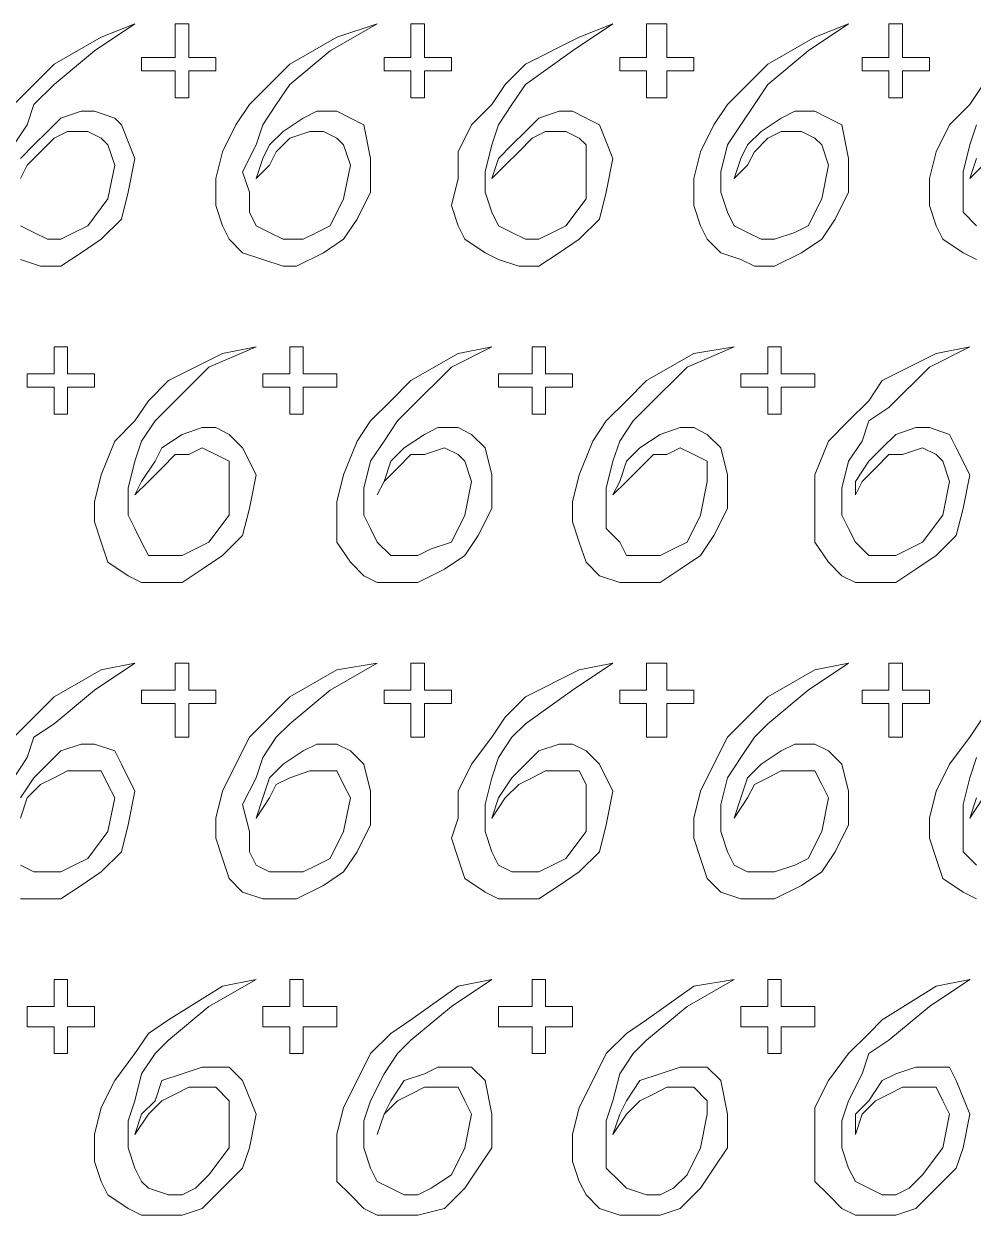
# Model space of a CAD drawing. Extents: x -66030 to 95157, y -13132 to 45879.
# Drawn here: x -4078 to -3528, y 25189 to 25880 of the extents above; entities that cross this region are included whole.
import ezdxf

# ---------------------------------------------------------------- set-up
doc = ezdxf.new("R2010")
doc.units = 0
doc.header["$LTSCALE"] = 100
doc.header["$MEASUREMENT"] = 0
doc.layers.get('0').update_dxf_attribs({"linetype": 'CONTINUOUS'})

msp = doc.modelspace()

# ---------------------------------------------------------------- linework, layer by layer
at = {"lineweight": 0}
for points in [[(-4084.28, 25809.6), (-4076.47, 25821.31), (-4072.56, 25833.03), (-4060.85, 25844.75), (-4037.41, 25864.28), (-4013.97, 25879.9), (-4033.5, 25872.09), (-4060.85, 25856.47), (-4072.56, 25844.75), (-4084.28, 25833.03)], [(-3521.82, 25844.75), (-3529.63, 25833.03), (-3541.35, 25821.31), (-3549.16, 25805.69), (-3553.07, 25790.07), (-3553.07, 25774.44), (-3549.16, 25762.72), (-3545.26, 25754.91), (-3533.54, 25747.1), (-3525.73, 25743.19)], [(-4080.37, 25743.19), (-4068.66, 25739.29), (-4056.94, 25739.29), (-4045.22, 25747.1), (-4033.5, 25754.91), (-4021.79, 25766.63), (-4017.88, 25782.25), (-4013.97, 25801.78), (-4021.79, 25821.31), (-4025.69, 25825.22), (-4037.41, 25829.13), (-4045.22, 25829.13), (-4056.94, 25825.22), (-4064.75, 25817.41), (-4072.56, 25809.6), (-4080.37, 25801.78)], [(-4080.37, 25790.07), (-4076.47, 25797.88), (-4068.66, 25805.69), (-4060.85, 25813.5), (-4053.03, 25817.41), (-4041.32, 25817.41), (-4033.5, 25813.5), (-4029.6, 25809.6), (-4025.69, 25797.88), (-4029.6, 25778.35), (-4041.32, 25762.72), (-4049.13, 25758.82), (-4056.94, 25754.91), (-4064.75, 25754.91), (-4072.56, 25758.82), (-4080.37, 25762.72)], [(-3525.73, 25762.72), (-3533.54, 25770.54), (-3533.54, 25782.25), (-3533.54, 25793.97), (-3529.63, 25809.6), (-3525.73, 25821.31)], [(-3525.73, 25801.78), (-3529.63, 25790.07), (-3529.63, 25790.07), (-3521.82, 25797.88)], [(-4084.28, 25442.43), (-4076.47, 25454.15), (-4072.56, 25465.87), (-4060.85, 25473.68), (-4037.41, 25493.21), (-4013.97, 25508.84), (-4033.5, 25504.93), (-4060.85, 25489.31), (-4072.56, 25477.59), (-4084.28, 25465.87)], [(-3521.82, 25477.59), (-3529.63, 25465.87), (-3541.35, 25450.25), (-3549.16, 25434.62), (-3553.07, 25419), (-3553.07, 25407.28), (-3549.16, 25395.56), (-3545.26, 25383.85), (-3533.54, 25376.03), (-3525.73, 25372.13)], [(-4080.37, 25372.13), (-4068.66, 25372.13), (-4056.94, 25372.13), (-4045.22, 25379.94), (-4033.5, 25387.75), (-4021.79, 25399.47), (-4017.88, 25415.09), (-4013.97, 25434.62), (-4021.79, 25450.25), (-4025.69, 25458.06), (-4037.41, 25461.96), (-4045.22, 25461.96), (-4056.94, 25458.06), (-4064.75, 25450.25), (-4072.56, 25442.43), (-4080.37, 25430.72)], [(-3525.73, 25391.66), (-3533.54, 25399.47), (-3533.54, 25411.19), (-3533.54, 25426.81), (-3529.63, 25442.43), (-3525.73, 25454.15)], [(-4080.37, 25419), (-4076.47, 25430.72), (-4068.66, 25438.53), (-4060.85, 25442.43), (-4053.03, 25446.34), (-4041.32, 25446.34), (-4033.5, 25446.34), (-4029.6, 25438.53), (-4025.69, 25430.72), (-4029.6, 25411.19), (-4041.32, 25395.56), (-4049.13, 25391.66), (-4056.94, 25387.75), (-4064.75, 25387.75), (-4072.56, 25387.75), (-4080.37, 25391.66)], [(-3525.73, 25430.72), (-3529.63, 25419), (-3529.63, 25419), (-3521.82, 25430.72)]]:
    msp.add_lwpolyline(points, dxfattribs=at)
for points in [[(-4010.07, 25860.37), (-4002.26, 25860.37), (-3990.54, 25860.37), (-3990.54, 25872.09), (-3990.54, 25879.9), (-3986.63, 25879.9), (-3982.73, 25879.9), (-3982.73, 25872.09), (-3982.73, 25860.37), (-3974.91, 25860.37), (-3967.1, 25860.37), (-3967.1, 25856.47), (-3967.1, 25852.56), (-3974.91, 25852.56), (-3982.73, 25852.56), (-3982.73, 25844.75), (-3982.73, 25836.94), (-3986.63, 25836.94), (-3990.54, 25836.94), (-3990.54, 25844.75), (-3990.54, 25852.56), (-4002.26, 25852.56), (-4010.07, 25852.56), (-4010.07, 25856.47), (-4010.07, 25860.37)], [(-3943.67, 25790.07), (-3935.85, 25797.88), (-3931.95, 25805.69), (-3924.14, 25813.5), (-3912.42, 25817.41), (-3904.61, 25817.41), (-3896.79, 25813.5), (-3892.89, 25809.6), (-3888.98, 25797.88), (-3892.89, 25778.35), (-3900.7, 25762.72), (-3908.51, 25758.82), (-3916.32, 25754.91), (-3928.04, 25754.91), (-3935.85, 25758.82), (-3943.67, 25762.72), (-3947.57, 25770.54), (-3947.57, 25782.25), (-3951.48, 25793.97), (-3943.67, 25809.6), (-3939.76, 25821.31), (-3931.95, 25833.03), (-3924.14, 25844.75), (-3900.7, 25864.28), (-3873.36, 25879.9), (-3896.79, 25872.09), (-3924.14, 25856.47), (-3935.85, 25844.75), (-3947.57, 25833.03), (-3955.38, 25821.31), (-3963.2, 25805.69), (-3967.1, 25790.07), (-3967.1, 25774.44), (-3963.2, 25762.72), (-3959.29, 25754.91), (-3951.48, 25747.1), (-3939.76, 25743.19), (-3928.04, 25739.29), (-3920.23, 25739.29), (-3904.61, 25747.1), (-3892.89, 25754.91), (-3885.08, 25766.63), (-3877.26, 25782.25), (-3877.26, 25801.78), (-3881.17, 25821.31), (-3888.98, 25825.22), (-3896.79, 25829.13), (-3908.51, 25829.13), (-3916.32, 25825.22), (-3928.04, 25817.41), (-3935.85, 25809.6), (-3939.76, 25801.78), (-3943.67, 25790.07)], [(-3869.45, 25860.37), (-3861.64, 25860.37), (-3853.83, 25860.37), (-3853.83, 25872.09), (-3853.83, 25879.9), (-3849.92, 25879.9), (-3846.02, 25879.9), (-3846.02, 25872.09), (-3846.02, 25860.37), (-3838.2, 25860.37), (-3830.39, 25860.37), (-3830.39, 25856.47), (-3830.39, 25852.56), (-3838.2, 25852.56), (-3846.02, 25852.56), (-3846.02, 25844.75), (-3846.02, 25836.94), (-3849.92, 25836.94), (-3853.83, 25836.94), (-3853.83, 25844.75), (-3853.83, 25852.56), (-3861.64, 25852.56), (-3869.45, 25852.56), (-3869.45, 25856.47), (-3869.45, 25860.37)], [(-3806.96, 25790.07), (-3799.15, 25797.88), (-3791.33, 25805.69), (-3783.52, 25813.5), (-3775.71, 25817.41), (-3763.99, 25817.41), (-3756.18, 25813.5), (-3752.27, 25809.6), (-3752.27, 25797.88), (-3752.27, 25778.35), (-3763.99, 25762.72), (-3771.8, 25758.82), (-3779.62, 25754.91), (-3787.43, 25754.91), (-3795.24, 25758.82), (-3803.05, 25762.72), (-3806.96, 25770.54), (-3810.86, 25782.25), (-3810.86, 25793.97), (-3806.96, 25809.6), (-3803.05, 25821.31), (-3795.24, 25833.03), (-3787.43, 25844.75), (-3760.09, 25864.28), (-3736.65, 25879.9), (-3756.18, 25872.09), (-3787.43, 25856.47), (-3799.15, 25844.75), (-3806.96, 25833.03), (-3818.68, 25821.31), (-3826.49, 25805.69), (-3826.49, 25790.07), (-3830.39, 25774.44), (-3826.49, 25762.72), (-3822.58, 25754.91), (-3810.86, 25747.1), (-3803.05, 25743.19), (-3791.33, 25739.29), (-3779.62, 25739.29), (-3767.9, 25747.1), (-3756.18, 25754.91), (-3744.46, 25766.63), (-3740.56, 25782.25), (-3736.65, 25801.78), (-3744.46, 25821.31), (-3752.27, 25825.22), (-3760.09, 25829.13), (-3767.9, 25829.13), (-3779.62, 25825.22), (-3787.43, 25817.41), (-3795.24, 25809.6), (-3803.05, 25801.78), (-3806.96, 25790.07)], [(-3732.74, 25860.37), (-3724.93, 25860.37), (-3717.12, 25860.37), (-3717.12, 25872.09), (-3717.12, 25879.9), (-3713.21, 25879.9), (-3705.4, 25879.9), (-3705.4, 25872.09), (-3705.4, 25860.37), (-3697.59, 25860.37), (-3689.78, 25860.37), (-3689.78, 25856.47), (-3689.78, 25852.56), (-3697.59, 25852.56), (-3705.4, 25852.56), (-3705.4, 25844.75), (-3705.4, 25836.94), (-3713.21, 25836.94), (-3717.12, 25836.94), (-3717.12, 25844.75), (-3717.12, 25852.56), (-3724.93, 25852.56), (-3732.74, 25852.56), (-3732.74, 25856.47), (-3732.74, 25860.37)], [(-3666.34, 25790.07), (-3658.53, 25797.88), (-3654.62, 25805.69), (-3646.81, 25813.5), (-3639, 25817.41), (-3627.28, 25817.41), (-3619.47, 25813.5), (-3615.56, 25809.6), (-3611.66, 25797.88), (-3615.56, 25778.35), (-3623.38, 25762.72), (-3631.19, 25758.82), (-3642.91, 25754.91), (-3650.72, 25754.91), (-3658.53, 25758.82), (-3666.34, 25762.72), (-3670.25, 25770.54), (-3674.15, 25782.25), (-3674.15, 25793.97), (-3670.25, 25809.6), (-3662.44, 25821.31), (-3654.62, 25833.03), (-3646.81, 25844.75), (-3623.38, 25864.28), (-3599.94, 25879.9), (-3619.47, 25872.09), (-3646.81, 25856.47), (-3658.53, 25844.75), (-3670.25, 25833.03), (-3678.06, 25821.31), (-3685.87, 25805.69), (-3689.78, 25790.07), (-3689.78, 25774.44), (-3685.87, 25762.72), (-3681.97, 25754.91), (-3674.15, 25747.1), (-3662.44, 25743.19), (-3654.62, 25739.29), (-3642.91, 25739.29), (-3627.28, 25747.1), (-3615.56, 25754.91), (-3607.75, 25766.63), (-3599.94, 25782.25), (-3599.94, 25801.78), (-3603.85, 25821.31), (-3611.66, 25825.22), (-3619.47, 25829.13), (-3631.19, 25829.13), (-3639, 25825.22), (-3650.72, 25817.41), (-3658.53, 25809.6), (-3662.44, 25801.78), (-3666.34, 25790.07)], [(-3592.13, 25860.37), (-3584.32, 25860.37), (-3576.51, 25860.37), (-3576.51, 25872.09), (-3576.51, 25879.9), (-3572.6, 25879.9), (-3568.69, 25879.9), (-3568.69, 25872.09), (-3568.69, 25860.37), (-3560.88, 25860.37), (-3553.07, 25860.37), (-3553.07, 25856.47), (-3553.07, 25852.56), (-3560.88, 25852.56), (-3568.69, 25852.56), (-3568.69, 25844.75), (-3568.69, 25836.94), (-3572.6, 25836.94), (-3576.51, 25836.94), (-3576.51, 25844.75), (-3576.51, 25852.56), (-3584.32, 25852.56), (-3592.13, 25852.56), (-3592.13, 25856.47), (-3592.13, 25860.37)], [(-4076.47, 25676.79), (-4068.66, 25676.79), (-4060.85, 25676.79), (-4060.85, 25684.6), (-4060.85, 25692.42), (-4056.94, 25692.42), (-4053.03, 25692.42), (-4053.03, 25684.6), (-4053.03, 25676.79), (-4045.22, 25676.79), (-4037.41, 25676.79), (-4037.41, 25672.89), (-4037.41, 25668.98), (-4045.22, 25668.98), (-4053.03, 25668.98), (-4053.03, 25661.17), (-4053.03, 25653.36), (-4056.94, 25653.36), (-4060.85, 25653.36), (-4060.85, 25661.17), (-4060.85, 25668.98), (-4068.66, 25668.98), (-4076.47, 25668.98), (-4076.47, 25672.89), (-4076.47, 25676.79)], [(-4013.97, 25606.49), (-4006.16, 25614.3), (-3998.35, 25622.11), (-3990.54, 25629.92), (-3982.73, 25629.92), (-3974.91, 25633.83), (-3967.1, 25629.92), (-3959.29, 25626.02), (-3959.29, 25614.3), (-3959.29, 25594.77), (-3971.01, 25579.14), (-3978.82, 25575.24), (-3986.63, 25571.33), (-3994.44, 25571.33), (-4006.16, 25571.33), (-4010.07, 25579.14), (-4013.97, 25586.96), (-4017.88, 25594.77), (-4017.88, 25610.39), (-4013.97, 25626.02), (-4010.07, 25637.73), (-4002.26, 25649.45), (-3994.44, 25657.26), (-3971.01, 25680.7), (-3943.67, 25692.42), (-3963.2, 25688.51), (-3994.44, 25672.89), (-4006.16, 25661.17), (-4013.97, 25649.45), (-4025.69, 25637.73), (-4033.5, 25618.2), (-4037.41, 25602.58), (-4037.41, 25590.86), (-4033.5, 25579.14), (-4029.6, 25567.43), (-4017.88, 25559.61), (-4010.07, 25555.71), (-3998.35, 25555.71), (-3986.63, 25555.71), (-3974.91, 25563.52), (-3963.2, 25571.33), (-3951.48, 25583.05), (-3947.57, 25598.67), (-3943.67, 25618.2), (-3951.48, 25633.83), (-3959.29, 25641.64), (-3967.1, 25645.55), (-3974.91, 25645.55), (-3986.63, 25641.64), (-3998.35, 25633.83), (-4002.26, 25626.02), (-4010.07, 25614.3), (-4013.97, 25606.49)], [(-3939.76, 25676.79), (-3931.95, 25676.79), (-3924.14, 25676.79), (-3924.14, 25684.6), (-3924.14, 25692.42), (-3920.23, 25692.42), (-3916.32, 25692.42), (-3916.32, 25684.6), (-3916.32, 25676.79), (-3904.61, 25676.79), (-3896.79, 25676.79), (-3896.79, 25672.89), (-3896.79, 25668.98), (-3904.61, 25668.98), (-3916.32, 25668.98), (-3916.32, 25661.17), (-3916.32, 25653.36), (-3920.23, 25653.36), (-3924.14, 25653.36), (-3924.14, 25661.17), (-3924.14, 25668.98), (-3931.95, 25668.98), (-3939.76, 25668.98), (-3939.76, 25672.89), (-3939.76, 25676.79)], [(-3873.36, 25606.49), (-3869.45, 25614.3), (-3861.64, 25622.11), (-3853.83, 25629.92), (-3846.02, 25629.92), (-3834.3, 25633.83), (-3826.49, 25629.92), (-3822.58, 25626.02), (-3818.68, 25614.3), (-3822.58, 25594.77), (-3830.39, 25579.14), (-3842.11, 25575.24), (-3849.92, 25571.33), (-3857.73, 25571.33), (-3865.55, 25571.33), (-3873.36, 25579.14), (-3877.26, 25586.96), (-3881.17, 25594.77), (-3881.17, 25610.39), (-3877.26, 25626.02), (-3869.45, 25637.73), (-3861.64, 25649.45), (-3853.83, 25657.26), (-3830.39, 25680.7), (-3806.96, 25692.42), (-3826.49, 25688.51), (-3853.83, 25672.89), (-3865.55, 25661.17), (-3877.26, 25649.45), (-3885.08, 25637.73), (-3892.89, 25618.2), (-3896.79, 25602.58), (-3896.79, 25590.86), (-3896.79, 25579.14), (-3888.98, 25567.43), (-3881.17, 25559.61), (-3873.36, 25555.71), (-3861.64, 25555.71), (-3849.92, 25555.71), (-3834.3, 25563.52), (-3822.58, 25571.33), (-3814.77, 25583.05), (-3806.96, 25598.67), (-3806.96, 25618.2), (-3810.86, 25633.83), (-3818.68, 25641.64), (-3826.49, 25645.55), (-3838.2, 25645.55), (-3846.02, 25641.64), (-3857.73, 25633.83), (-3865.55, 25626.02), (-3869.45, 25614.3), (-3873.36, 25606.49)], [(-3803.05, 25676.79), (-3791.33, 25676.79), (-3783.52, 25676.79), (-3783.52, 25684.6), (-3783.52, 25692.42), (-3779.62, 25692.42), (-3775.71, 25692.42), (-3775.71, 25684.6), (-3775.71, 25676.79), (-3767.9, 25676.79), (-3760.09, 25676.79), (-3760.09, 25672.89), (-3760.09, 25668.98), (-3767.9, 25668.98), (-3775.71, 25668.98), (-3775.71, 25661.17), (-3775.71, 25653.36), (-3779.62, 25653.36), (-3783.52, 25653.36), (-3783.52, 25661.17), (-3783.52, 25668.98), (-3791.33, 25668.98), (-3803.05, 25668.98), (-3803.05, 25672.89), (-3803.05, 25676.79)], [(-3736.65, 25606.49), (-3728.84, 25614.3), (-3721.03, 25622.11), (-3713.21, 25629.92), (-3705.4, 25629.92), (-3697.59, 25633.83), (-3689.78, 25629.92), (-3681.97, 25626.02), (-3681.97, 25614.3), (-3685.87, 25594.77), (-3693.68, 25579.14), (-3701.5, 25575.24), (-3709.31, 25571.33), (-3717.12, 25571.33), (-3728.84, 25571.33), (-3732.74, 25579.14), (-3740.56, 25586.96), (-3740.56, 25594.77), (-3740.56, 25610.39), (-3736.65, 25626.02), (-3732.74, 25637.73), (-3724.93, 25649.45), (-3717.12, 25657.26), (-3693.68, 25680.7), (-3666.34, 25692.42), (-3689.78, 25688.51), (-3717.12, 25672.89), (-3728.84, 25661.17), (-3740.56, 25649.45), (-3748.37, 25637.73), (-3756.18, 25618.2), (-3760.09, 25602.58), (-3760.09, 25590.86), (-3756.18, 25579.14), (-3752.27, 25567.43), (-3744.46, 25559.61), (-3732.74, 25555.71), (-3721.03, 25555.71), (-3709.31, 25555.71), (-3697.59, 25563.52), (-3685.87, 25571.33), (-3678.06, 25583.05), (-3670.25, 25598.67), (-3670.25, 25618.2), (-3674.15, 25633.83), (-3681.97, 25641.64), (-3689.78, 25645.55), (-3697.59, 25645.55), (-3709.31, 25641.64), (-3721.03, 25633.83), (-3728.84, 25626.02), (-3732.74, 25614.3), (-3736.65, 25606.49)], [(-3662.44, 25676.79), (-3654.62, 25676.79), (-3646.81, 25676.79), (-3646.81, 25684.6), (-3646.81, 25692.42), (-3642.91, 25692.42), (-3639, 25692.42), (-3639, 25684.6), (-3639, 25676.79), (-3631.19, 25676.79), (-3619.47, 25676.79), (-3619.47, 25672.89), (-3619.47, 25668.98), (-3631.19, 25668.98), (-3639, 25668.98), (-3639, 25661.17), (-3639, 25653.36), (-3642.91, 25653.36), (-3646.81, 25653.36), (-3646.81, 25661.17), (-3646.81, 25668.98), (-3654.62, 25668.98), (-3662.44, 25668.98), (-3662.44, 25672.89), (-3662.44, 25676.79)], [(-3596.03, 25606.49), (-3592.13, 25614.3), (-3584.32, 25622.11), (-3576.51, 25629.92), (-3568.69, 25629.92), (-3556.98, 25633.83), (-3549.16, 25629.92), (-3545.26, 25626.02), (-3541.35, 25614.3), (-3545.26, 25594.77), (-3556.98, 25579.14), (-3564.79, 25575.24), (-3572.6, 25571.33), (-3580.41, 25571.33), (-3588.22, 25571.33), (-3596.03, 25579.14), (-3599.94, 25586.96), (-3603.85, 25594.77), (-3603.85, 25610.39), (-3599.94, 25626.02), (-3592.13, 25637.73), (-3588.22, 25649.45), (-3576.51, 25657.26), (-3553.07, 25680.7), (-3529.63, 25692.42), (-3549.16, 25688.51), (-3580.41, 25672.89), (-3588.22, 25661.17), (-3599.94, 25649.45), (-3611.66, 25637.73), (-3619.47, 25618.2), (-3619.47, 25602.58), (-3619.47, 25590.86), (-3619.47, 25579.14), (-3611.66, 25567.43), (-3603.85, 25559.61), (-3596.03, 25555.71), (-3584.32, 25555.71), (-3572.6, 25555.71), (-3560.88, 25563.52), (-3549.16, 25571.33), (-3537.45, 25583.05), (-3533.54, 25598.67), (-3529.63, 25618.2), (-3537.45, 25633.83), (-3541.35, 25641.64), (-3553.07, 25645.55), (-3560.88, 25645.55), (-3572.6, 25641.64), (-3580.41, 25633.83), (-3588.22, 25626.02), (-3596.03, 25614.3), (-3596.03, 25606.49)], [(-4010.07, 25493.21), (-4002.26, 25493.21), (-3990.54, 25493.21), (-3990.54, 25501.02), (-3990.54, 25508.84), (-3986.63, 25508.84), (-3982.73, 25508.84), (-3982.73, 25501.02), (-3982.73, 25493.21), (-3974.91, 25493.21), (-3967.1, 25493.21), (-3967.1, 25489.31), (-3967.1, 25485.4), (-3974.91, 25485.4), (-3982.73, 25485.4), (-3982.73, 25477.59), (-3982.73, 25465.87), (-3986.63, 25465.87), (-3990.54, 25465.87), (-3990.54, 25477.59), (-3990.54, 25485.4), (-4002.26, 25485.4), (-4010.07, 25485.4), (-4010.07, 25489.31), (-4010.07, 25493.21)], [(-3943.67, 25419), (-3935.85, 25430.72), (-3931.95, 25438.53), (-3924.14, 25442.43), (-3912.42, 25446.34), (-3904.61, 25446.34), (-3896.79, 25446.34), (-3892.89, 25438.53), (-3888.98, 25430.72), (-3892.89, 25411.19), (-3900.7, 25395.56), (-3908.51, 25391.66), (-3916.32, 25387.75), (-3928.04, 25387.75), (-3935.85, 25387.75), (-3943.67, 25391.66), (-3947.57, 25399.47), (-3947.57, 25411.19), (-3951.48, 25426.81), (-3943.67, 25442.43), (-3939.76, 25454.15), (-3931.95, 25465.87), (-3924.14, 25473.68), (-3900.7, 25493.21), (-3873.36, 25508.84), (-3896.79, 25504.93), (-3924.14, 25489.31), (-3935.85, 25477.59), (-3947.57, 25465.87), (-3955.38, 25450.25), (-3963.2, 25434.62), (-3967.1, 25419), (-3967.1, 25407.28), (-3963.2, 25395.56), (-3959.29, 25383.85), (-3951.48, 25376.03), (-3939.76, 25372.13), (-3928.04, 25372.13), (-3920.23, 25372.13), (-3904.61, 25379.94), (-3892.89, 25387.75), (-3885.08, 25399.47), (-3877.26, 25415.09), (-3877.26, 25434.62), (-3881.17, 25450.25), (-3888.98, 25458.06), (-3896.79, 25461.96), (-3908.51, 25461.96), (-3916.32, 25458.06), (-3928.04, 25450.25), (-3935.85, 25442.43), (-3939.76, 25430.72), (-3943.67, 25419)], [(-3869.45, 25493.21), (-3861.64, 25493.21), (-3853.83, 25493.21), (-3853.83, 25501.02), (-3853.83, 25508.84), (-3849.92, 25508.84), (-3846.02, 25508.84), (-3846.02, 25501.02), (-3846.02, 25493.21), (-3838.2, 25493.21), (-3830.39, 25493.21), (-3830.39, 25489.31), (-3830.39, 25485.4), (-3838.2, 25485.4), (-3846.02, 25485.4), (-3846.02, 25477.59), (-3846.02, 25465.87), (-3849.92, 25465.87), (-3853.83, 25465.87), (-3853.83, 25477.59), (-3853.83, 25485.4), (-3861.64, 25485.4), (-3869.45, 25485.4), (-3869.45, 25489.31), (-3869.45, 25493.21)], [(-3806.96, 25419), (-3799.15, 25430.72), (-3791.33, 25438.53), (-3783.52, 25442.43), (-3775.71, 25446.34), (-3763.99, 25446.34), (-3756.18, 25446.34), (-3752.27, 25438.53), (-3752.27, 25430.72), (-3752.27, 25411.19), (-3763.99, 25395.56), (-3771.8, 25391.66), (-3779.62, 25387.75), (-3787.43, 25387.75), (-3795.24, 25387.75), (-3803.05, 25391.66), (-3806.96, 25399.47), (-3810.86, 25411.19), (-3810.86, 25426.81), (-3806.96, 25442.43), (-3803.05, 25454.15), (-3795.24, 25465.87), (-3787.43, 25473.68), (-3760.09, 25493.21), (-3736.65, 25508.84), (-3756.18, 25504.93), (-3787.43, 25489.31), (-3799.15, 25477.59), (-3806.96, 25465.87), (-3818.68, 25450.25), (-3826.49, 25434.62), (-3826.49, 25419), (-3830.39, 25407.28), (-3826.49, 25395.56), (-3822.58, 25383.85), (-3810.86, 25376.03), (-3803.05, 25372.13), (-3791.33, 25372.13), (-3779.62, 25372.13), (-3767.9, 25379.94), (-3756.18, 25387.75), (-3744.46, 25399.47), (-3740.56, 25415.09), (-3736.65, 25434.62), (-3744.46, 25450.25), (-3752.27, 25458.06), (-3760.09, 25461.96), (-3767.9, 25461.96), (-3779.62, 25458.06), (-3787.43, 25450.25), (-3795.24, 25442.43), (-3803.05, 25430.72), (-3806.96, 25419)], [(-3732.74, 25493.21), (-3724.93, 25493.21), (-3717.12, 25493.21), (-3717.12, 25501.02), (-3717.12, 25508.84), (-3713.21, 25508.84), (-3705.4, 25508.84), (-3705.4, 25501.02), (-3705.4, 25493.21), (-3697.59, 25493.21), (-3689.78, 25493.21), (-3689.78, 25489.31), (-3689.78, 25485.4), (-3697.59, 25485.4), (-3705.4, 25485.4), (-3705.4, 25477.59), (-3705.4, 25465.87), (-3713.21, 25465.87), (-3717.12, 25465.87), (-3717.12, 25477.59), (-3717.12, 25485.4), (-3724.93, 25485.4), (-3732.74, 25485.4), (-3732.74, 25489.31), (-3732.74, 25493.21)], [(-3666.34, 25419), (-3658.53, 25430.72), (-3654.62, 25438.53), (-3646.81, 25442.43), (-3639, 25446.34), (-3627.28, 25446.34), (-3619.47, 25446.34), (-3615.56, 25438.53), (-3611.66, 25430.72), (-3615.56, 25411.19), (-3623.38, 25395.56), (-3631.19, 25391.66), (-3642.91, 25387.75), (-3650.72, 25387.75), (-3658.53, 25387.75), (-3666.34, 25391.66), (-3670.25, 25399.47), (-3674.15, 25411.19), (-3674.15, 25426.81), (-3670.25, 25442.43), (-3662.44, 25454.15), (-3654.62, 25465.87), (-3646.81, 25473.68), (-3623.38, 25493.21), (-3599.94, 25508.84), (-3619.47, 25504.93), (-3646.81, 25489.31), (-3658.53, 25477.59), (-3670.25, 25465.87), (-3678.06, 25450.25), (-3685.87, 25434.62), (-3689.78, 25419), (-3689.78, 25407.28), (-3685.87, 25395.56), (-3681.97, 25383.85), (-3674.15, 25376.03), (-3662.44, 25372.13), (-3654.62, 25372.13), (-3642.91, 25372.13), (-3627.28, 25379.94), (-3615.56, 25387.75), (-3607.75, 25399.47), (-3599.94, 25415.09), (-3599.94, 25434.62), (-3603.85, 25450.25), (-3611.66, 25458.06), (-3619.47, 25461.96), (-3631.19, 25461.96), (-3639, 25458.06), (-3650.72, 25450.25), (-3658.53, 25442.43), (-3662.44, 25430.72), (-3666.34, 25419)], [(-3592.13, 25493.21), (-3584.32, 25493.21), (-3576.51, 25493.21), (-3576.51, 25501.02), (-3576.51, 25508.84), (-3572.6, 25508.84), (-3568.69, 25508.84), (-3568.69, 25501.02), (-3568.69, 25493.21), (-3560.88, 25493.21), (-3553.07, 25493.21), (-3553.07, 25489.31), (-3553.07, 25485.4), (-3560.88, 25485.4), (-3568.69, 25485.4), (-3568.69, 25477.59), (-3568.69, 25465.87), (-3572.6, 25465.87), (-3576.51, 25465.87), (-3576.51, 25477.59), (-3576.51, 25485.4), (-3584.32, 25485.4), (-3592.13, 25485.4), (-3592.13, 25489.31), (-3592.13, 25493.21)], [(-4076.47, 25309.63), (-4068.66, 25309.63), (-4060.85, 25309.63), (-4060.85, 25317.44), (-4060.85, 25325.26), (-4056.94, 25325.26), (-4053.03, 25325.26), (-4053.03, 25317.44), (-4053.03, 25309.63), (-4045.22, 25309.63), (-4037.41, 25309.63), (-4037.41, 25305.73), (-4037.41, 25297.91), (-4045.22, 25297.91), (-4053.03, 25297.91), (-4053.03, 25290.1), (-4053.03, 25282.29), (-4056.94, 25282.29), (-4060.85, 25282.29), (-4060.85, 25290.1), (-4060.85, 25297.91), (-4068.66, 25297.91), (-4076.47, 25297.91), (-4076.47, 25305.73), (-4076.47, 25309.63)], [(-4013.97, 25235.42), (-4006.16, 25247.14), (-3998.35, 25254.95), (-3990.54, 25258.85), (-3982.73, 25262.76), (-3974.91, 25262.76), (-3967.1, 25262.76), (-3959.29, 25254.95), (-3959.29, 25247.14), (-3959.29, 25227.61), (-3971.01, 25211.98), (-3978.82, 25204.17), (-3986.63, 25200.26), (-3994.44, 25200.26), (-4006.16, 25204.17), (-4010.07, 25208.08), (-4013.97, 25215.89), (-4017.88, 25227.61), (-4017.88, 25243.23), (-4013.97, 25254.95), (-4010.07, 25270.57), (-4002.26, 25282.29), (-3994.44, 25290.1), (-3971.01, 25309.63), (-3943.67, 25325.26), (-3963.2, 25321.35), (-3994.44, 25301.82), (-4006.16, 25294.01), (-4013.97, 25282.29), (-4025.69, 25266.67), (-4033.5, 25251.04), (-4037.41, 25235.42), (-4037.41, 25219.79), (-4033.5, 25208.08), (-4029.6, 25200.26), (-4017.88, 25192.45), (-4010.07, 25188.55), (-3998.35, 25188.55), (-3986.63, 25188.55), (-3974.91, 25192.45), (-3963.2, 25204.17), (-3951.48, 25215.89), (-3947.57, 25227.61), (-3943.67, 25247.14), (-3951.48, 25266.67), (-3959.29, 25274.48), (-3967.1, 25274.48), (-3974.91, 25274.48), (-3986.63, 25270.57), (-3998.35, 25266.67), (-4002.26, 25254.95), (-4010.07, 25247.14), (-4013.97, 25235.42)], [(-3939.76, 25309.63), (-3931.95, 25309.63), (-3924.14, 25309.63), (-3924.14, 25317.44), (-3924.14, 25325.26), (-3920.23, 25325.26), (-3916.32, 25325.26), (-3916.32, 25317.44), (-3916.32, 25309.63), (-3904.61, 25309.63), (-3896.79, 25309.63), (-3896.79, 25305.73), (-3896.79, 25297.91), (-3904.61, 25297.91), (-3916.32, 25297.91), (-3916.32, 25290.1), (-3916.32, 25282.29), (-3920.23, 25282.29), (-3924.14, 25282.29), (-3924.14, 25290.1), (-3924.14, 25297.91), (-3931.95, 25297.91), (-3939.76, 25297.91), (-3939.76, 25305.73), (-3939.76, 25309.63)], [(-3873.36, 25235.42), (-3869.45, 25247.14), (-3861.64, 25254.95), (-3853.83, 25258.85), (-3846.02, 25262.76), (-3834.3, 25262.76), (-3826.49, 25262.76), (-3822.58, 25254.95), (-3818.68, 25247.14), (-3822.58, 25227.61), (-3830.39, 25211.98), (-3842.11, 25204.17), (-3849.92, 25200.26), (-3857.73, 25200.26), (-3865.55, 25204.17), (-3873.36, 25208.08), (-3877.26, 25215.89), (-3881.17, 25227.61), (-3881.17, 25243.23), (-3877.26, 25254.95), (-3869.45, 25270.57), (-3861.64, 25282.29), (-3853.83, 25290.1), (-3830.39, 25309.63), (-3806.96, 25325.26), (-3826.49, 25321.35), (-3853.83, 25301.82), (-3865.55, 25294.01), (-3877.26, 25282.29), (-3885.08, 25266.67), (-3892.89, 25251.04), (-3896.79, 25235.42), (-3896.79, 25219.79), (-3896.79, 25208.08), (-3888.98, 25200.26), (-3881.17, 25192.45), (-3873.36, 25188.55), (-3861.64, 25188.55), (-3849.92, 25188.55), (-3834.3, 25192.45), (-3822.58, 25204.17), (-3814.77, 25215.89), (-3806.96, 25227.61), (-3806.96, 25247.14), (-3810.86, 25266.67), (-3818.68, 25274.48), (-3826.49, 25274.48), (-3838.2, 25274.48), (-3846.02, 25270.57), (-3857.73, 25266.67), (-3865.55, 25254.95), (-3869.45, 25247.14), (-3873.36, 25235.42)], [(-3803.05, 25309.63), (-3791.33, 25309.63), (-3783.52, 25309.63), (-3783.52, 25317.44), (-3783.52, 25325.26), (-3779.62, 25325.26), (-3775.71, 25325.26), (-3775.71, 25317.44), (-3775.71, 25309.63), (-3767.9, 25309.63), (-3760.09, 25309.63), (-3760.09, 25305.73), (-3760.09, 25297.91), (-3767.9, 25297.91), (-3775.71, 25297.91), (-3775.71, 25290.1), (-3775.71, 25282.29), (-3779.62, 25282.29), (-3783.52, 25282.29), (-3783.52, 25290.1), (-3783.52, 25297.91), (-3791.33, 25297.91), (-3803.05, 25297.91), (-3803.05, 25305.73), (-3803.05, 25309.63)], [(-3736.65, 25235.42), (-3728.84, 25247.14), (-3721.03, 25254.95), (-3713.21, 25258.85), (-3705.4, 25262.76), (-3697.59, 25262.76), (-3689.78, 25262.76), (-3681.97, 25254.95), (-3681.97, 25247.14), (-3685.87, 25227.61), (-3693.68, 25211.98), (-3701.5, 25204.17), (-3709.31, 25200.26), (-3717.12, 25200.26), (-3728.84, 25204.17), (-3732.74, 25208.08), (-3740.56, 25215.89), (-3740.56, 25227.61), (-3740.56, 25243.23), (-3736.65, 25254.95), (-3732.74, 25270.57), (-3724.93, 25282.29), (-3717.12, 25290.1), (-3693.68, 25309.63), (-3666.34, 25325.26), (-3689.78, 25321.35), (-3717.12, 25301.82), (-3728.84, 25294.01), (-3740.56, 25282.29), (-3748.37, 25266.67), (-3756.18, 25251.04), (-3760.09, 25235.42), (-3760.09, 25219.79), (-3756.18, 25208.08), (-3752.27, 25200.26), (-3744.46, 25192.45), (-3732.74, 25188.55), (-3721.03, 25188.55), (-3709.31, 25188.55), (-3697.59, 25192.45), (-3685.87, 25204.17), (-3678.06, 25215.89), (-3670.25, 25227.61), (-3670.25, 25247.14), (-3674.15, 25266.67), (-3681.97, 25274.48), (-3689.78, 25274.48), (-3697.59, 25274.48), (-3709.31, 25270.57), (-3721.03, 25266.67), (-3728.84, 25254.95), (-3732.74, 25247.14), (-3736.65, 25235.42)], [(-3662.44, 25309.63), (-3654.62, 25309.63), (-3646.81, 25309.63), (-3646.81, 25317.44), (-3646.81, 25325.26), (-3642.91, 25325.26), (-3639, 25325.26), (-3639, 25317.44), (-3639, 25309.63), (-3631.19, 25309.63), (-3619.47, 25309.63), (-3619.47, 25305.73), (-3619.47, 25297.91), (-3631.19, 25297.91), (-3639, 25297.91), (-3639, 25290.1), (-3639, 25282.29), (-3642.91, 25282.29), (-3646.81, 25282.29), (-3646.81, 25290.1), (-3646.81, 25297.91), (-3654.62, 25297.91), (-3662.44, 25297.91), (-3662.44, 25305.73), (-3662.44, 25309.63)], [(-3596.03, 25235.42), (-3592.13, 25247.14), (-3584.32, 25254.95), (-3576.51, 25258.85), (-3568.69, 25262.76), (-3556.98, 25262.76), (-3549.16, 25262.76), (-3545.26, 25254.95), (-3541.35, 25247.14), (-3545.26, 25227.61), (-3556.98, 25211.98), (-3564.79, 25204.17), (-3572.6, 25200.26), (-3580.41, 25200.26), (-3588.22, 25204.17), (-3596.03, 25208.08), (-3599.94, 25215.89), (-3603.85, 25227.61), (-3603.85, 25243.23), (-3599.94, 25254.95), (-3592.13, 25270.57), (-3588.22, 25282.29), (-3576.51, 25290.1), (-3553.07, 25309.63), (-3529.63, 25325.26), (-3549.16, 25321.35), (-3580.41, 25301.82), (-3588.22, 25294.01), (-3599.94, 25282.29), (-3611.66, 25266.67), (-3619.47, 25251.04), (-3619.47, 25235.42), (-3619.47, 25219.79), (-3619.47, 25208.08), (-3611.66, 25200.26), (-3603.85, 25192.45), (-3596.03, 25188.55), (-3584.32, 25188.55), (-3572.6, 25188.55), (-3560.88, 25192.45), (-3549.16, 25204.17), (-3537.45, 25215.89), (-3533.54, 25227.61), (-3529.63, 25247.14), (-3537.45, 25266.67), (-3541.35, 25274.48), (-3553.07, 25274.48), (-3560.88, 25274.48), (-3572.6, 25270.57), (-3580.41, 25266.67), (-3588.22, 25254.95), (-3596.03, 25247.14), (-3596.03, 25235.42)]]:
    msp.add_lwpolyline(points, close=True, dxfattribs=at)

doc.saveas('drawing.dxf')
